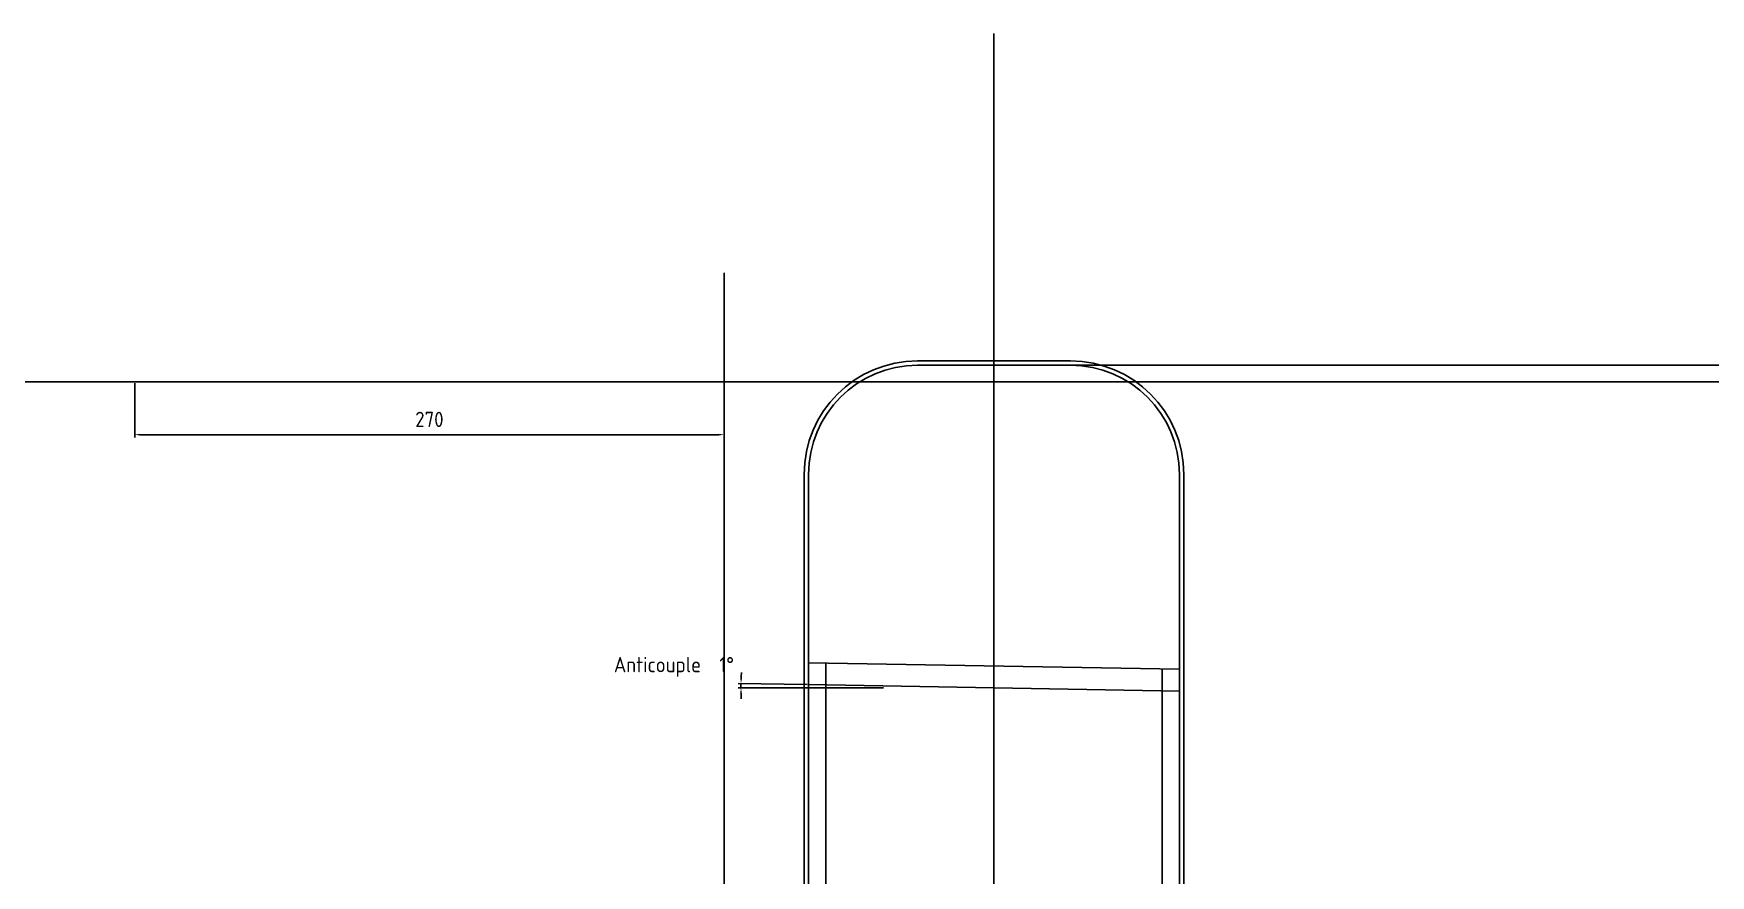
# Model space of a CAD drawing. Extents: x 426 to 4535, y 0 to 2050.
# Drawn here: x 1060 to 1828, y 1664 to 2050 of the extents above; entities that cross this region are included whole.
import ezdxf

# ---------------------------------------------------------------- set-up
doc = ezdxf.new("R2010")
doc.units = 0
doc.layers.get('0').update_dxf_attribs({"linetype": 'CONTINUOUS'})
doc.layers.get('DEFPOINTS').update_dxf_attribs({"linetype": 'CONTINUOUS'})
for name, color, linetype in [('COUPLES', 140, 'CONTINUOUS'), ('DIM', 7, 'CONTINUOUS'), ('FUSELAGE', 5, 'CONTINUOUS'), ('PRINT', 9, 'CONTINUOUS')]:
    doc.layers.add(name, color=color, linetype=linetype)
doc.styles.get("Standard").update_dxf_attribs({"font": 'ISOCP', "height": 7})
doc.dimstyles.new('ISO-25', dxfattribs={"dimtxt": 7, "dimasz": 2.5, "dimexe": 1.3, "dimexo": 0.6, "dimgap": 1.5, "dimtad": 0, "dimtih": 1, "dimtoh": 1, "dimdec": 4, "dimtxsty": 'STANDARD', "dimcen": 2.5, "dimazin": 3, "dimtfac": 1, "dimtdec": 4, "dimtmove": 0, "dimatfit": 3, "dimtvp": 1, "dimtolj": 1, "dimtzin": 0})

# ---------------------------------------------------------------- blocks, each defined once
blk = doc.blocks.new('*D48')
at = {"color": 0, "linetype": 'BYBLOCK'}
for p, q in [((1414.4, 1751.49), (1382.8, 1752.04)), ((1449.4, 1750), (1382.78, 1750))]:
    blk.add_line(p, q, dxfattribs=at)
for start, end in [(179, 180), (176.52678, 177.76339), (181.23661, 182.47322)]:
    blk.add_arc((1499.91, 1750), 115.83, start, end, dxfattribs=at)
for points in [[(1384.58, 1754.51), (1383.75, 1754.53), (1384.1, 1752.02)], [(1383.69, 1747.5), (1384.52, 1747.5), (1384.08, 1750)]]:
    blk.add_solid(points, dxfattribs=at)
at = {"layer": 'DEFPOINTS', "color": 0, "linetype": 'BYBLOCK'}
for p in [(1384.08, 1750.67), (1415, 1751.48), (1450, 1750), (1500, 1750), (1585, 1748.51)]:
    blk.add_point(p, dxfattribs=at)
at = {"color": 0, "linetype": 'BYBLOCK', "insert": (1377.54, 1760.67), "char_height": 7, "attachment_point": 5}
blk.add_mtext('\\A1;1°', dxfattribs=at)
blk = doc.blocks.new('*D71')
at = {"color": 0, "linetype": 'BYBLOCK'}
for p, q in [((1106.34, 1889.72), (1106.34, 1864.79)), ((1376.34, 1889.72), (1376.34, 1864.79)), ((1373.84, 1866.09), (1108.84, 1866.09))]:
    blk.add_line(p, q, dxfattribs=at)
for points in [[(1108.84, 1866.5), (1108.84, 1865.67), (1106.34, 1866.09)], [(1373.84, 1866.5), (1373.84, 1865.67), (1376.34, 1866.09)]]:
    blk.add_solid(points, dxfattribs=at)
at = {"layer": 'DEFPOINTS', "color": 0, "linetype": 'BYBLOCK'}
for p in [(1106.34, 1890.32), (1376.34, 1890.32), (1106.34, 1866.09)]:
    blk.add_point(p, dxfattribs=at)
at = {"color": 0, "linetype": 'BYBLOCK', "insert": (1241.34, 1873.09), "char_height": 7, "attachment_point": 5}
blk.add_mtext('\\A1;270', dxfattribs=at)

msp = doc.modelspace()

# ---------------------------------------------------------------- linework, layer by layer
msp.add_line((1500, 0), (1500, 2050))
msp.add_ray((1500, 1897.91667), (1, 0))
at = {"layer": 'COUPLES'}
msp.add_lwpolyline([(1415, 1751.48216), (1415, 1761.48368), (1585, 1758.51632), (1585, 1748.5148)], close=True, dxfattribs=at)
at = {"layer": 'FUSELAGE'}
for points in [[(1485.78048, 776.66921), (1421.03871, 1284.69397, -0.031699355), (1413, 1411.36263), (1413, 1847.90015, -0.414213562), (1465, 1899.90015), (1535, 1899.90015, -0.414213562), (1587, 1847.90015), (1587, 1411.35853, -0.031697315), (1578.96233, 1284.69798), (1514.22005, 776.63619)], [(1495.83052, 776.91115), (1430.95848, 1285.95813, -0.031699355), (1423, 1411.36263), (1423, 1761.34404, -0.414213562)], [(1577, 1758.65596), (1577, 1411.35853, -0.031697315), (1569.04254, 1285.96206), (1504.17278, 776.89989)]]:
    msp.add_lwpolyline(points, format="xyb", dxfattribs=at)
msp.add_lwpolyline([(1487.76443, 776.92204), (1423.02266, 1284.94681, -0.031699355), (1415, 1411.36263), (1415, 1847.90015, -0.414213562), (1465, 1897.90015), (1535, 1897.90015, -0.414213562), (1585, 1847.90015), (1585, 1411.35853, -0.031697315), (1576.97837, 1284.9508), (1512.23609, 776.889)], format="xyb", close=True, dxfattribs=at)
msp.add_polyline3d([(1400, 1800, 0)], dxfattribs=at)
at = {"layer": 'PRINT'}
for p, q in [((1376.34318, 1940.32172), (1376.34318, 40.32172)), ((426.34318, 1890.32172), (3276.34318, 1890.32172))]:
    msp.add_line(p, q, dxfattribs=at)

# ---------------------------------------------------------------- texts
at = {"layer": 'DIM', "insert": (1325.87371, 1764.15937), "char_height": 7, "width": 89.1879086, "attachment_point": 1}
msp.add_mtext('{Anticouple}', dxfattribs=at)

# ---------------------------------------------------------------- dimensions: what is measured, and where the dimension line sits
at = {"layer": 'DIM'}
dim = msp.add_angular_dim_2l(base=(1384.07959, 1750.60996), line1=((1585, 1748.5148), (1415, 1751.48216)), line2=((1450, 1750), (1500, 1750)), dimstyle='ISO-25', dxfattribs=at)
dim.commit()
dim.dimension.update_dxf_attribs({"geometry": '*D48', "text_midpoint": (1377.54209, 1760.66782)})
at = {"layer": 'PRINT'}
dim = msp.add_linear_dim(base=(1106.34318, 1866.08828), p1=(1376.34318, 1890.32172), p2=(1106.34318, 1890.32172), dimstyle='ISO-25', dxfattribs=at)
dim.commit()
dim.dimension.update_dxf_attribs({"geometry": '*D71', "text_midpoint": (1241.34318, 1873.08828)})

doc.saveas('drawing.dxf')
